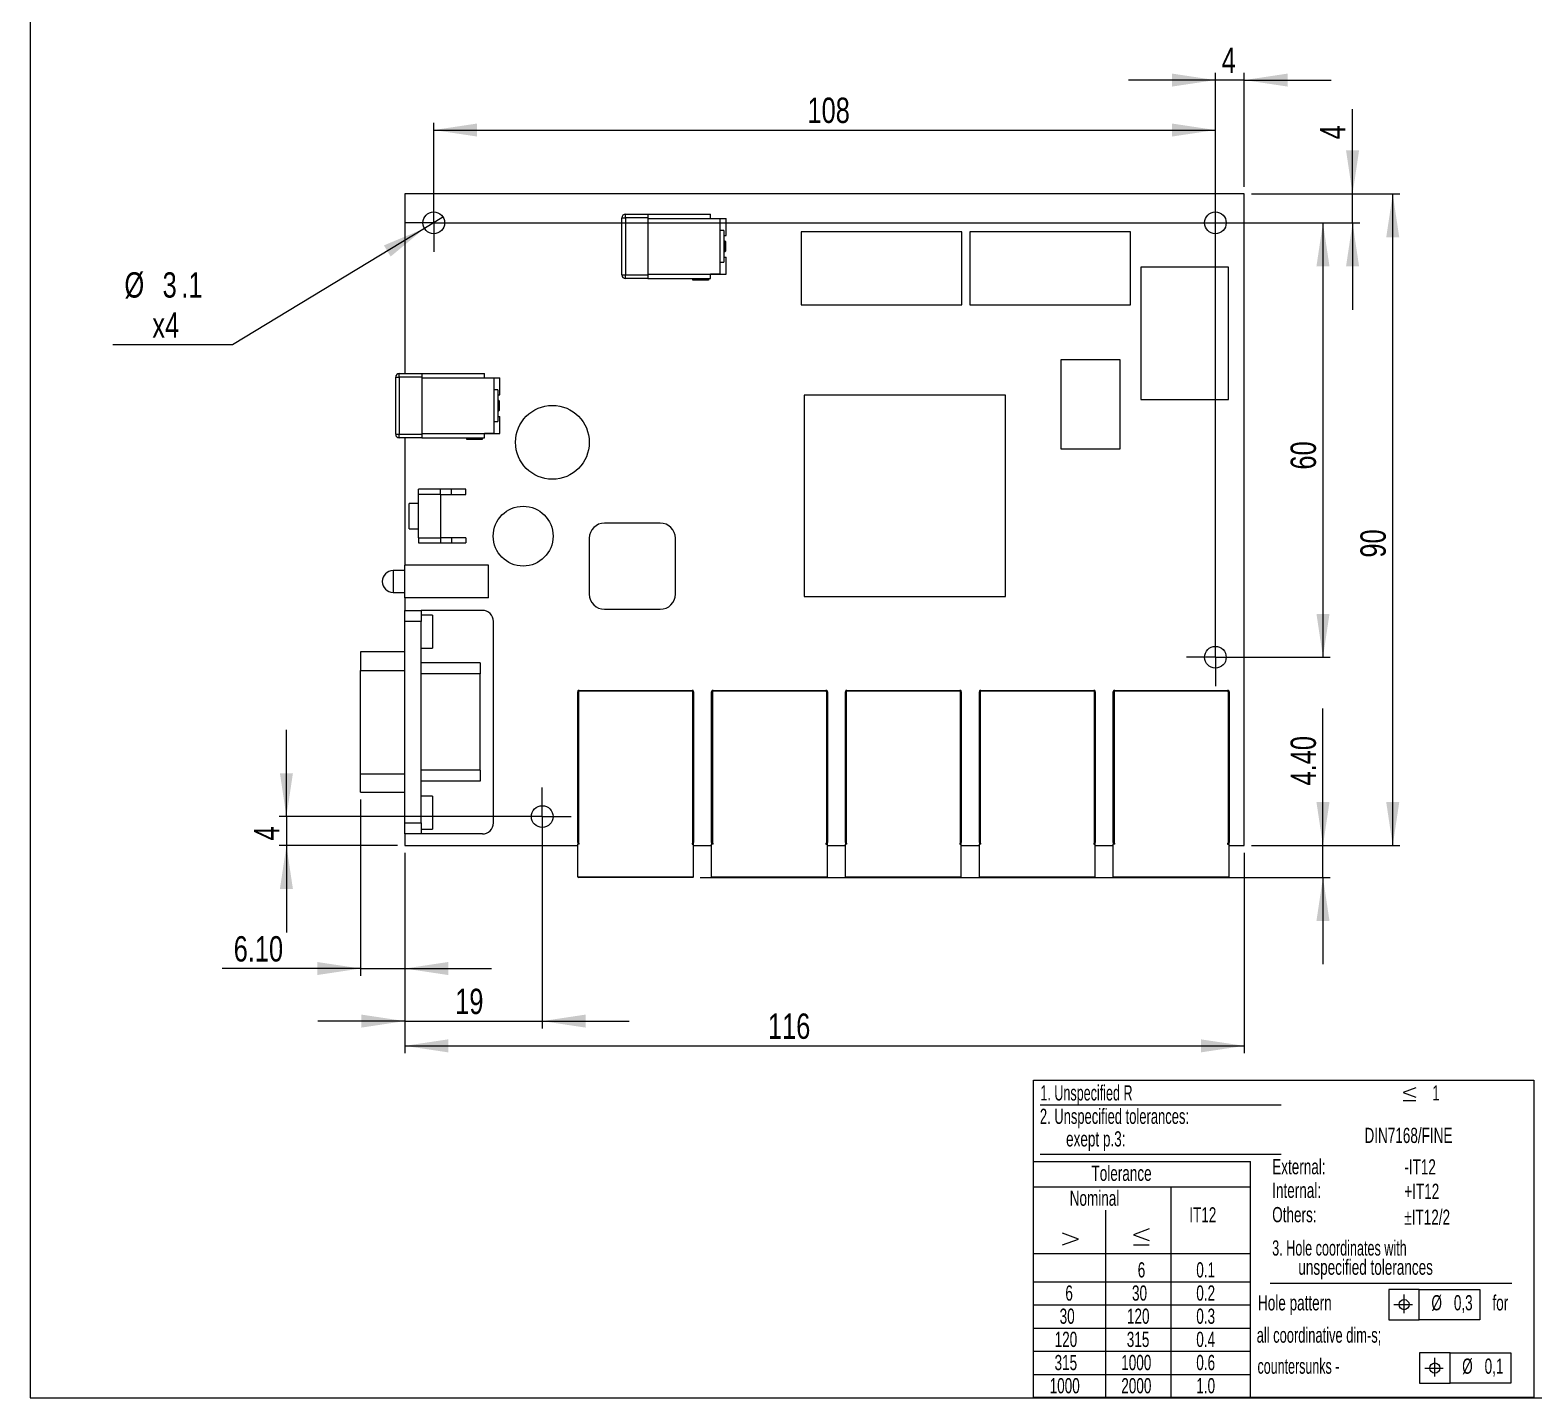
# Model space of a CAD drawing. Header units: millimetres. Extents: x 20 to 415, y 5 to 292.
# Drawn here: x 20 to 227.8, y 5 to 193.9 of the extents above; entities that cross this region are included whole.
import ezdxf

# ---------------------------------------------------------------- set-up
doc = ezdxf.new("R2010")
doc.units = ezdxf.units.MM
doc.styles.add('SLDTEXTSTYLE0', font='TXT', dxfattribs={"width": 0.6655})
doc.styles.add('SLDTEXTSTYLE1', font='TXT', dxfattribs={"width": 0.617964})
doc.styles.add('SLDTEXTSTYLE2', font='TXT', dxfattribs={"width": 0.637771})
doc.styles.add('SLDTEXTSTYLE3', font='TXT', dxfattribs={"width": 0.63381})
doc.styles.add('SLDTEXTSTYLE4', font='TXT', dxfattribs={"width": 0.614308})
doc.styles.add('SLDTEXTSTYLE5', font='TXT', dxfattribs={"width": 0.620125})
doc.styles.add('SLDTEXTSTYLE6', font='TXT', dxfattribs={"width": 0.75})
doc.dimstyles.new('SLDDIMSTYLE2', dxfattribs={"dimtxt": 3.5, "dimasz": 6, "dimexe": 0, "dimexo": 0.0625, "dimgap": 0.875, "dimtad": 1, "dimzin": 12, "dimdsep": 46, "dimtxsty": 'SLDTEXTSTYLE6', "dimsah": 1, "dimcen": 0.09, "dimadec": 0, "dimazin": 0, "dimtfac": 1, "dimtofl": 0, "dimtmove": 0, "dimatfit": 3, "dimfxl": 1, "dimtolj": 1, "dimtzin": 12, "dimarcsym": 0})
doc.dimstyles.new('SLDDIMSTYLE3', dxfattribs={"dimtxt": 3.5, "dimasz": 6, "dimexe": 0, "dimexo": 0.0625, "dimgap": 0.875, "dimtad": 1, "dimzin": 4, "dimdsep": 46, "dimtxsty": 'SLDTEXTSTYLE6', "dimsah": 1, "dimcen": 0.09, "dimadec": 0, "dimazin": 0, "dimtfac": 1, "dimtofl": 0, "dimtmove": 0, "dimatfit": 3, "dimfxl": 1, "dimtolj": 1, "dimtzin": 12, "dimarcsym": 0})
doc.dimstyles.new('SLDDIMSTYLE4', dxfattribs={"dimtxt": 3.5, "dimasz": 6, "dimexe": 0, "dimexo": 0.0625, "dimgap": 0.875, "dimtad": 0, "dimtih": 1, "dimtoh": 1, "dimzin": 12, "dimdsep": 46, "dimtxsty": 'SLDTEXTSTYLE6', "dimsah": 1, "dimcen": 0.09, "dimadec": 0, "dimazin": 0, "dimtfac": 1, "dimtmove": 0, "dimatfit": 3, "dimfxl": 1, "dimtolj": 1, "dimtzin": 12, "dimarcsym": 0})

# ---------------------------------------------------------------- blocks, each defined once
blk = doc.blocks.new('SW_NOTE_0')
at = {"color": 0, "linetype": 'Continuous', "lineweight": 0, "char_height": 2.1, "attachment_point": 1, "style": 'SLDTEXTSTYLE0'}
for s, insert in [('%%c', (0, 2.71)), ('0,3', (3.1, 2.71))]:
    blk.add_mtext(s, dxfattribs=dict(at, insert=insert))
blk = doc.blocks.new('SW_NOTE_1')
at = {"color": 0, "linetype": 'Continuous', "lineweight": 0, "char_height": 2.1, "attachment_point": 1, "style": 'SLDTEXTSTYLE0'}
for s, insert in [('%%c', (0, 2.71)), ('0,1', (3.1, 2.71))]:
    blk.add_mtext(s, dxfattribs=dict(at, insert=insert))
blk = doc.blocks.new('DIN7168 FINE_tabula pielaides en')
at = {"color": 7, "linetype": 'Continuous', "lineweight": 0}
for p, q in [((0, 0), (0, 43.85)), ((0, 43.85), (69.13, 43.85)), ((69.13, 43.85), (69.13, 0)), ((52.83, 42.8), (51.07, 42.16)), ((51.07, 42.16), (52.83, 41.52)), ((0.94, 40.46), (34.2, 40.46)), ((51.07, 41.04), (52.83, 41.04)), ((0.94, 33.62), (34.2, 33.62)), ((0, 0), (0, 32.6)), ((0, 32.6), (30, 32.6)), ((30, 0), (30, 32.6)), ((0, 29.1), (30, 29.1)), ((19, 0), (19, 29.1)), ((10, 0), (10, 25.9)), ((16, 23.3), (13.8, 22.5)), ((6.2, 21.9), (4, 22.7)), ((4, 21.1), (6.2, 21.9)), ((13.8, 22.5), (16, 21.7)), ((13.8, 21.1), (16, 21.1)), ((0, 19.9), (30, 19.9)), ((0, 16), (30, 16)), ((32.68, 15.81), (66.09, 15.81)), ((49.1, 14.95), (49.1, 10.75)), ((53.3, 14.95), (49.1, 14.95)), ((53.3, 10.75), (53.3, 14.95)), ((53.3, 14.95), (61.68, 14.95)), ((61.68, 14.95), (61.68, 10.75)), ((0, 12.8), (30, 12.8)), ((49.8, 12.85), (52.37, 12.85)), ((51.2, 11.69), (51.2, 14.25)), ((49.1, 10.75), (53.3, 10.75)), ((61.68, 10.75), (53.3, 10.75)), ((0, 9.6), (30, 9.6)), ((0, 6.4), (30, 6.4)), ((53.35, 6.19), (53.35, 1.99)), ((57.55, 6.19), (53.35, 6.19)), ((55.45, 2.93), (55.45, 5.49)), ((57.55, 6.19), (65.93, 6.19)), ((57.55, 1.99), (57.55, 6.19)), ((65.93, 6.19), (65.93, 1.99)), ((0, 3.2), (30, 3.2)), ((54.05, 4.09), (56.61, 4.09)), ((69.13, 0), (0, 0)), ((0, 0), (30, 0)), ((53.35, 1.99), (57.55, 1.99)), ((65.93, 1.99), (57.55, 1.99))]:
    blk.add_line(p, q, dxfattribs=at)
for centre in [(51.2, 12.85), (55.45, 4.09)]:
    blk.add_circle(centre, 0.7, dxfattribs=at)
for name, p in [('SW_NOTE_0', (54.98, 11.45)), ('SW_NOTE_1', (59.23, 2.69))]:
    blk.add_blockref(name, p, dxfattribs=at)
at = {"color": 7, "linetype": 'Continuous', "lineweight": 0, "char_height": 2.1, "attachment_point": 1}
for s, insert, style in [('1. Unspecified R', (0.95, 43.14), 'SLDTEXTSTYLE1'), ('1', (55.09, 43.14), 'SLDTEXTSTYLE0'), ('2. Unspecified tolerances:', (0.88, 39.91), 'SLDTEXTSTYLE2'), ('exept p.3:', (4.5, 36.79), 'SLDTEXTSTYLE0'), ('DIN7168/FINE', (45.73, 37.27), 'SLDTEXTSTYLE0'), ('Tolerance', (8.01, 32.04), 'SLDTEXTSTYLE0'), ('External:', (32.98, 32.95), 'SLDTEXTSTYLE0'), ('-IT12', (51.23, 32.92), 'SLDTEXTSTYLE0'), ('Internal:', (32.98, 29.69), 'SLDTEXTSTYLE0'), ('+IT12', (51.23, 29.55), 'SLDTEXTSTYLE0'), ('Nominal', (5, 28.6), 'SLDTEXTSTYLE0'), ('IT12', (21.52, 26.3), 'SLDTEXTSTYLE0'), ('Others:', (32.98, 26.33), 'SLDTEXTSTYLE0'), ('±IT12/2', (51.23, 25.97), 'SLDTEXTSTYLE0'), ('3. Hole coordinates with', (32.98, 21.72), 'SLDTEXTSTYLE5'), ('6', (14.4, 18.7), 'SLDTEXTSTYLE0'), ('0.1', (22.49, 18.7), 'SLDTEXTSTYLE0'), ('unspecified tolerances', (36.59, 19.07), 'SLDTEXTSTYLE0'), ('6', (4.4, 15.5), 'SLDTEXTSTYLE0'), ('30', (13.61, 15.5), 'SLDTEXTSTYLE0'), ('0.2', (22.49, 15.5), 'SLDTEXTSTYLE0'), ('Hole pattern', (31.02, 14.15), 'SLDTEXTSTYLE0'), ('for', (63.41, 14.15), 'SLDTEXTSTYLE0'), ('30', (3.61, 12.3), 'SLDTEXTSTYLE0'), ('120', (12.91, 12.3), 'SLDTEXTSTYLE0'), ('0.3', (22.49, 12.3), 'SLDTEXTSTYLE0'), ('120', (2.92, 9.1), 'SLDTEXTSTYLE0'), ('315', (12.89, 9.1), 'SLDTEXTSTYLE0'), ('0.4', (22.49, 9.1), 'SLDTEXTSTYLE0'), ('all coordinative dim-s;', (30.84, 9.69), 'SLDTEXTSTYLE3'), ('315', (2.91, 5.9), 'SLDTEXTSTYLE0'), ('1000', (12.12, 5.9), 'SLDTEXTSTYLE0'), ('0.6', (22.49, 5.9), 'SLDTEXTSTYLE0'), ('countersunks - ', (30.95, 5.4), 'SLDTEXTSTYLE4'), ('1000', (2.23, 2.7), 'SLDTEXTSTYLE0'), ('2000', (12.13, 2.7), 'SLDTEXTSTYLE0'), ('1.0', (22.49, 2.7), 'SLDTEXTSTYLE0')]:
    blk.add_mtext(s, dxfattribs=dict(at, insert=insert, style=style))
blk = doc.blocks.new('*D18')
at = {"color": 7, "linetype": 'Continuous', "lineweight": 0}
for p, q in [((71.77, 80.28), (71.77, 52.62)), ((187.77, 80.28), (187.77, 52.62)), ((71.77, 53.62), (187.77, 53.62))]:
    blk.add_line(p, q, dxfattribs=at)
for points in [[(71.77, 53.62), (77.77, 52.72), (77.77, 54.52)], [(187.77, 53.62), (181.77, 54.52), (181.77, 52.72)]]:
    blk.add_solid(points, dxfattribs=at)
at = {"color": 7, "linetype": 'Continuous', "lineweight": 0, "insert": (121.95, 58.09), "char_height": 3.5, "attachment_point": 1, "style": 'SLDTEXTSTYLE6'}
blk.add_mtext('116', dxfattribs=at)
blk = doc.blocks.new('*D19')
at = {"color": 7, "linetype": 'Continuous', "lineweight": 0}
for p, q in [((90.77, 84.28), (90.77, 56.04)), ((71.77, 80.28), (71.77, 56.04)), ((71.77, 57.04), (59.77, 57.04)), ((71.77, 57.04), (90.77, 57.04)), ((90.77, 57.04), (102.77, 57.04))]:
    blk.add_line(p, q, dxfattribs=at)
for points in [[(71.77, 57.04), (65.77, 57.94), (65.77, 56.14)], [(90.77, 57.04), (96.77, 56.14), (96.77, 57.94)]]:
    blk.add_solid(points, dxfattribs=at)
at = {"color": 7, "linetype": 'Continuous', "lineweight": 0, "insert": (78.74, 61.51), "char_height": 3.5, "attachment_point": 1, "style": 'SLDTEXTSTYLE6'}
blk.add_mtext('19', dxfattribs=at)
blk = doc.blocks.new('*D20')
at = {"color": 7, "linetype": 'Continuous', "lineweight": 0}
for p, q in [((183.77, 108.28), (183.77, 188)), ((187.77, 172.28), (187.77, 188)), ((183.77, 187), (171.77, 187)), ((187.77, 187), (183.77, 187)), ((187.77, 187), (199.77, 187))]:
    blk.add_line(p, q, dxfattribs=at)
for points in [[(183.77, 187), (177.77, 187.9), (177.77, 186.1)], [(187.77, 187), (193.77, 186.1), (193.77, 187.9)]]:
    blk.add_solid(points, dxfattribs=at)
at = {"color": 7, "linetype": 'Continuous', "lineweight": 0, "insert": (184.65, 191.48), "char_height": 3.5, "attachment_point": 1, "style": 'SLDTEXTSTYLE6'}
blk.add_mtext('4', dxfattribs=at)
blk = doc.blocks.new('*D21')
at = {"color": 7, "linetype": 'Continuous', "lineweight": 0}
for p, q in [((75.77, 168.28), (75.77, 181.1)), ((183.77, 168.28), (183.77, 181.1)), ((75.77, 180.1), (183.77, 180.1))]:
    blk.add_line(p, q, dxfattribs=at)
for points in [[(75.77, 180.1), (81.77, 179.2), (81.77, 181)], [(183.77, 180.1), (177.77, 181), (177.77, 179.2)]]:
    blk.add_solid(points, dxfattribs=at)
at = {"color": 7, "linetype": 'Continuous', "lineweight": 0, "insert": (127.41, 184.58), "char_height": 3.5, "attachment_point": 1, "style": 'SLDTEXTSTYLE6'}
blk.add_mtext('108', dxfattribs=at)
blk = doc.blocks.new('*D22')
at = {"color": 7, "linetype": 'Continuous', "lineweight": 0}
for p, q in [((188.77, 171.28), (209.28, 171.28)), ((208.28, 81.28), (208.28, 171.28)), ((188.77, 81.28), (209.28, 81.28))]:
    blk.add_line(p, q, dxfattribs=at)
for points in [[(208.28, 171.28), (207.38, 165.28), (209.18, 165.28)], [(208.28, 81.28), (209.18, 87.28), (207.38, 87.28)]]:
    blk.add_solid(points, dxfattribs=at)
at = {"color": 7, "linetype": 'Continuous', "lineweight": 0, "insert": (203.81, 121.05), "char_height": 3.5, "attachment_point": 1, "rotation": 90, "style": 'SLDTEXTSTYLE6'}
blk.add_mtext('90', dxfattribs=at)
blk = doc.blocks.new('*D23')
at = {"color": 7, "linetype": 'Continuous', "lineweight": 0}
for p, q in [((198.64, 81.28), (198.64, 100.21)), ((188.77, 81.28), (199.64, 81.28)), ((198.64, 76.88), (198.64, 81.28)), ((112.57, 76.88), (199.64, 76.88)), ((198.64, 76.88), (198.64, 64.88))]:
    blk.add_line(p, q, dxfattribs=at)
for points in [[(198.64, 81.28), (199.54, 87.28), (197.74, 87.28)], [(198.64, 76.88), (197.74, 70.88), (199.54, 70.88)]]:
    blk.add_solid(points, dxfattribs=at)
at = {"color": 7, "linetype": 'Continuous', "lineweight": 0, "insert": (194.17, 89.58), "char_height": 3.5, "attachment_point": 1, "rotation": 90, "style": 'SLDTEXTSTYLE6'}
blk.add_mtext('4.40', dxfattribs=at)
blk = doc.blocks.new('*D24')
at = {"color": 7, "linetype": 'Continuous', "lineweight": 0}
for p, q in [((55.42, 85.28), (55.42, 97.28)), ((89.77, 85.28), (54.42, 85.28)), ((55.42, 85.28), (55.42, 81.28)), ((70.77, 81.28), (54.42, 81.28)), ((55.42, 81.28), (55.42, 69.28))]:
    blk.add_line(p, q, dxfattribs=at)
for points in [[(55.42, 85.28), (56.32, 91.28), (54.52, 91.28)], [(55.42, 81.28), (54.52, 75.28), (56.32, 75.28)]]:
    blk.add_solid(points, dxfattribs=at)
at = {"color": 7, "linetype": 'Continuous', "lineweight": 0, "insert": (50.95, 81.98), "char_height": 3.5, "attachment_point": 1, "rotation": 90, "style": 'SLDTEXTSTYLE6'}
blk.add_mtext('4', dxfattribs=at)
blk = doc.blocks.new('*D25')
at = {"color": 7, "linetype": 'Continuous', "lineweight": 0}
for p, q in [((202.73, 171.28), (202.73, 182.98)), ((188.77, 171.28), (203.73, 171.28)), ((202.73, 167.28), (202.73, 171.28)), ((76.77, 167.28), (203.73, 167.28)), ((202.73, 167.28), (202.73, 155.28))]:
    blk.add_line(p, q, dxfattribs=at)
for points in [[(202.73, 171.28), (203.63, 177.28), (201.83, 177.28)], [(202.73, 167.28), (201.83, 161.28), (203.63, 161.28)]]:
    blk.add_solid(points, dxfattribs=at)
at = {"color": 7, "linetype": 'Continuous', "lineweight": 0, "insert": (198.25, 178.81), "char_height": 3.5, "attachment_point": 1, "rotation": 90, "style": 'SLDTEXTSTYLE6'}
blk.add_mtext('4', dxfattribs=at)
blk = doc.blocks.new('*D26')
at = {"color": 7, "linetype": 'Continuous', "lineweight": 0}
for p, q in [((184.77, 167.28), (199.64, 167.28)), ((198.64, 167.28), (198.64, 107.28)), ((184.77, 107.28), (199.64, 107.28))]:
    blk.add_line(p, q, dxfattribs=at)
for points in [[(198.64, 167.28), (197.74, 161.28), (199.54, 161.28)], [(198.64, 107.28), (199.54, 113.28), (197.74, 113.28)]]:
    blk.add_solid(points, dxfattribs=at)
at = {"color": 7, "linetype": 'Continuous', "lineweight": 0, "insert": (194.17, 133.21), "char_height": 3.5, "attachment_point": 1, "rotation": 90, "style": 'SLDTEXTSTYLE6'}
blk.add_mtext('60', dxfattribs=at)
blk = doc.blocks.new('*D27')
at = {"color": 7, "linetype": 'Continuous', "lineweight": 0}
for p, q in [((74.49, 166.51), (47.95, 150.44)), ((77.05, 168.06), (74.49, 166.51)), ((47.95, 150.44), (31.45, 150.44))]:
    blk.add_line(p, q, dxfattribs=at)
blk.add_solid([(74.49, 166.51), (68.89, 164.17), (69.82, 162.63)], dxfattribs=at)
at = {"color": 7, "linetype": 'Continuous', "lineweight": 0, "char_height": 3.5, "attachment_point": 1, "style": 'SLDTEXTSTYLE6'}
for s, insert in [('%%c', (33.04, 160.46)), ('3', (38.31, 160.46)), ('.1', (40.9, 160.46)), ('x4', (36.89, 154.91))]:
    blk.add_mtext(s, dxfattribs=dict(at, insert=insert))
blk = doc.blocks.new('*D28')
at = {"color": 7, "linetype": 'Continuous', "lineweight": 0}
for p, q in [((65.67, 87.64), (65.67, 63.3)), ((71.77, 80.28), (71.77, 63.3)), ((65.67, 64.3), (46.55, 64.3)), ((65.67, 64.3), (71.77, 64.3)), ((71.77, 64.3), (83.77, 64.3))]:
    blk.add_line(p, q, dxfattribs=at)
for points in [[(65.67, 64.3), (59.67, 65.2), (59.67, 63.4)], [(71.77, 64.3), (77.77, 63.4), (77.77, 65.2)]]:
    blk.add_solid(points, dxfattribs=at)
at = {"color": 7, "linetype": 'Continuous', "lineweight": 0, "insert": (48.13, 68.77), "char_height": 3.5, "attachment_point": 1, "style": 'SLDTEXTSTYLE6'}
blk.add_mtext('6.10', dxfattribs=at)
blk = doc.blocks.new('SW_CENTERMARKSYMBOL_0')
at = {"color": 0, "linetype": 'Continuous', "lineweight": 0}
for p, q in [((0, 2.5), (0, 4)), ((0, 0), (0, 2.5)), ((-2.5, 0), (-4, 0)), ((0, 0), (-2.5, 0)), ((0, 0), (0, -2.5)), ((0, 0), (2.5, 0)), ((2.5, 0), (4, 0)), ((0, -2.5), (0, -4))]:
    blk.add_line(p, q, dxfattribs=at)
blk = doc.blocks.new('SW_CENTERMARKSYMBOL_1')
at = {"color": 0, "linetype": 'Continuous', "lineweight": 0}
for p, q in [((0, 2.5), (0, 4)), ((0, 0), (0, 2.5)), ((-2.5, 0), (-4, 0)), ((0, 0), (-2.5, 0)), ((0, 0), (0, -2.5)), ((0, 0), (2.5, 0)), ((2.5, 0), (4, 0)), ((0, -2.5), (0, -4))]:
    blk.add_line(p, q, dxfattribs=at)
blk = doc.blocks.new('SW_CENTERMARKSYMBOL_2')
at = {"color": 0, "linetype": 'Continuous', "lineweight": 0}
for p, q in [((0, 2.5), (0, 4)), ((0, 0), (0, 2.5)), ((-2.5, 0), (-4, 0)), ((0, 0), (-2.5, 0)), ((0, 0), (0, -2.5)), ((0, 0), (2.5, 0)), ((2.5, 0), (4, 0)), ((0, -2.5), (0, -4))]:
    blk.add_line(p, q, dxfattribs=at)

msp = doc.modelspace()

# ---------------------------------------------------------------- linework, layer by layer
at = {"color": 7, "linetype": 'Continuous', "lineweight": 0}
for p, q in [((20, 292), (20, 5)), ((20, 5), (415, 5))]:
    msp.add_line(p, q, dxfattribs=at)
at = {"color": 7, "linetype": 'Continuous', "lineweight": 15}
for p, q in [((71.77, 171.283), (71.77, 146.483)), ((187.77, 171.283), (71.77, 171.283)), ((187.77, 81.283), (187.77, 171.283)), ((102.27, 167.983), (102.27, 168.483)), ((102.27, 168.483), (105.37, 168.483)), ((105.37, 168.483), (105.37, 167.983)), ((105.37, 168.483), (114.03, 168.483)), ((114.03, 167.869), (114.03, 168.483)), ((101.77, 167.983), (102.27, 167.983)), ((101.77, 160.083), (101.77, 167.983)), ((105.37, 167.983), (102.27, 167.983)), ((102.27, 167.983), (102.27, 160.083)), ((105.37, 167.983), (105.37, 160.083)), ((105.37, 167.869), (114.03, 167.869)), ((114.03, 167.863), (114.03, 167.869)), ((114.03, 167.863), (115.37, 167.863)), ((115.37, 160.209), (115.37, 167.863)), ((115.37, 167.863), (116.17, 167.863)), ((115.87, 166.239), (115.37, 166.239)), ((115.87, 166.239), (115.87, 161.839)), ((116.17, 165.533), (116.17, 167.863)), ((115.87, 165.533), (116.17, 165.533)), ((115.97, 164.789), (115.87, 164.789)), ((115.97, 163.289), (115.97, 164.789)), ((116.07, 164.689), (116.07, 163.389)), ((148.74, 166.063), (126.54, 166.063)), ((126.54, 166.063), (126.54, 155.963)), ((148.74, 155.963), (148.74, 166.063)), ((172.04, 166.063), (149.84, 166.063)), ((149.84, 166.063), (149.84, 155.963)), ((172.04, 155.963), (172.04, 166.063)), ((115.87, 163.289), (115.97, 163.289)), ((115.87, 162.533), (116.17, 162.533)), ((116.17, 160.203), (116.17, 162.533)), ((101.77, 160.083), (102.27, 160.083)), ((102.27, 160.083), (105.37, 160.083)), ((102.27, 159.583), (102.27, 160.083)), ((105.37, 160.209), (115.37, 160.209)), ((105.37, 160.083), (105.37, 159.583)), ((114.03, 159.583), (114.03, 160.203)), ((115.37, 160.203), (114.03, 160.203)), ((115.37, 161.839), (115.87, 161.839)), ((115.37, 160.203), (115.37, 160.209)), ((115.37, 160.203), (116.17, 160.203)), ((173.47, 161.183), (173.47, 142.883)), ((185.57, 161.183), (173.47, 161.183)), ((185.57, 142.883), (185.57, 161.183)), ((105.37, 159.583), (102.27, 159.583)), ((105.37, 159.583), (114.03, 159.583)), ((111.59, 159.483), (111.59, 159.583)), ((111.59, 159.483), (113.73, 159.483)), ((111.59, 159.383), (111.59, 159.483)), ((113.73, 159.383), (111.59, 159.383)), ((113.73, 159.483), (113.73, 159.583)), ((113.73, 159.483), (113.73, 159.383)), ((126.54, 155.963), (148.74, 155.963)), ((149.84, 155.963), (172.04, 155.963)), ((170.63, 148.383), (162.43, 148.383)), ((162.43, 148.383), (162.43, 136.083)), ((170.63, 136.083), (170.63, 148.383)), ((70.52, 138.083), (70.52, 145.983)), ((70.52, 145.983), (71.02, 145.983)), ((71.02, 145.983), (71.02, 146.483)), ((71.02, 146.483), (74.12, 146.483)), ((74.12, 145.983), (71.02, 145.983)), ((71.02, 145.983), (71.02, 138.083)), ((74.12, 146.483), (74.12, 145.983)), ((74.12, 146.483), (82.78, 146.483)), ((74.12, 145.983), (74.12, 138.083)), ((74.12, 145.869), (82.78, 145.869)), ((82.78, 145.869), (82.78, 146.483)), ((82.78, 145.863), (82.78, 145.869)), ((82.78, 145.863), (84.12, 145.863)), ((84.12, 138.209), (84.12, 145.863)), ((84.12, 145.863), (84.92, 145.863)), ((84.92, 143.533), (84.92, 145.863)), ((84.62, 144.239), (84.12, 144.239)), ((84.62, 144.239), (84.62, 139.839)), ((84.62, 143.533), (84.92, 143.533)), ((154.77, 143.483), (126.97, 143.483)), ((126.97, 143.483), (126.97, 115.683)), ((154.77, 115.683), (154.77, 143.483)), ((84.72, 142.789), (84.62, 142.789)), ((84.72, 141.289), (84.72, 142.789)), ((84.82, 142.689), (84.82, 141.389)), ((173.47, 142.883), (185.57, 142.883)), ((84.12, 139.839), (84.62, 139.839)), ((84.62, 141.289), (84.72, 141.289)), ((84.62, 140.533), (84.92, 140.533)), ((84.92, 138.203), (84.92, 140.533)), ((70.52, 138.083), (71.02, 138.083)), ((71.02, 138.083), (74.12, 138.083)), ((71.02, 137.583), (71.02, 138.083)), ((74.12, 137.583), (71.02, 137.583)), ((71.77, 137.583), (71.77, 120.003)), ((74.12, 138.209), (84.12, 138.209)), ((74.12, 138.083), (74.12, 137.583)), ((74.12, 137.583), (82.78, 137.583)), ((80.34, 137.483), (80.34, 137.583)), ((80.34, 137.383), (80.34, 137.483)), ((80.34, 137.483), (82.48, 137.483)), ((82.48, 137.383), (80.34, 137.383)), ((82.48, 137.483), (82.48, 137.583)), ((82.48, 137.483), (82.48, 137.383)), ((84.12, 138.203), (82.78, 138.203)), ((82.78, 137.583), (82.78, 138.203)), ((84.12, 138.203), (84.12, 138.209)), ((84.12, 138.203), (84.92, 138.203)), ((162.43, 136.083), (170.63, 136.083)), ((76.72, 130.483), (73.67, 130.483)), ((73.67, 129.783), (73.67, 130.483)), ((73.67, 123.783), (73.67, 129.783)), ((76.72, 129.783), (73.67, 129.783)), ((76.72, 129.783), (76.72, 130.483)), ((78.22, 130.483), (76.72, 130.483)), ((76.72, 129.783), (76.72, 123.783)), ((76.72, 129.783), (78.22, 129.783)), ((78.22, 129.783), (78.22, 130.483)), ((80.22, 130.483), (78.22, 130.483)), ((78.22, 129.783), (80.22, 129.783)), ((80.22, 129.783), (80.22, 130.483)), ((73.67, 128.533), (72.37, 128.533)), ((72.37, 125.033), (72.37, 128.533)), ((72.37, 125.033), (73.67, 125.033)), ((107.07, 125.813), (99.37, 125.813)), ((73.67, 123.783), (76.72, 123.783)), ((73.67, 123.783), (73.67, 123.083)), ((73.67, 123.083), (76.72, 123.083)), ((76.72, 123.783), (76.72, 123.083)), ((78.22, 123.783), (76.72, 123.783)), ((76.72, 123.083), (78.22, 123.083)), ((78.22, 123.783), (78.22, 123.083)), ((80.22, 123.783), (78.22, 123.783)), ((78.22, 123.083), (80.22, 123.083)), ((80.22, 123.783), (80.22, 123.083)), ((97.27, 123.713), (97.27, 116.013)), ((109.17, 116.013), (109.17, 123.713)), ((71.77, 119.253), (70.17, 119.253)), ((70.17, 119.253), (70.17, 116.253)), ((83.33, 120.003), (71.77, 120.003)), ((71.77, 115.503), (71.77, 120.003)), ((83.33, 115.503), (83.33, 120.003)), ((70.17, 116.253), (71.77, 116.253)), ((71.77, 115.503), (71.77, 113.769)), ((83.33, 115.503), (71.77, 115.503)), ((126.97, 115.683), (154.77, 115.683)), ((71.77, 113.769), (74.056, 113.769)), ((71.77, 112.245), (71.77, 113.769)), ((74.056, 112.245), (71.77, 112.245)), ((71.77, 84.407), (71.77, 112.245)), ((74.056, 113.769), (74.056, 112.245)), ((82.489, 113.769), (74.056, 113.769)), ((75.58, 113.109), (74.056, 113.109)), ((74.056, 84.407), (74.056, 112.245)), ((75.58, 113.109), (75.58, 108.537)), ((84.013, 84.407), (84.013, 112.245)), ((99.37, 113.913), (107.07, 113.913)), ((74.056, 108.537), (75.58, 108.537)), ((71.77, 108.017), (65.674, 108.017)), ((65.674, 108.017), (65.674, 105.477)), ((82.184, 106.513), (74.056, 106.513)), ((82.184, 106.513), (82.184, 104.989)), ((65.674, 105.477), (71.77, 105.477)), ((65.674, 91.175), (65.674, 105.477)), ((82.184, 104.989), (74.056, 104.989)), ((82.184, 91.709), (82.184, 104.989)), ((95.67, 102.583), (95.67, 102.512)), ((95.67, 81.724), (95.67, 102.512)), ((95.7, 102.583), (95.77, 102.583)), ((95.77, 102.683), (95.77, 102.679)), ((95.77, 102.683), (111.57, 102.683)), ((95.87, 102.679), (95.77, 102.679)), ((95.77, 102.609), (95.77, 102.583)), ((95.77, 102.609), (95.87, 102.609)), ((95.77, 102.583), (95.77, 81.624)), ((111.57, 102.583), (95.77, 102.583)), ((95.87, 102.609), (95.87, 102.679)), ((111.57, 102.679), (111.47, 102.679)), ((111.47, 102.679), (111.47, 102.609)), ((111.47, 102.609), (111.57, 102.609)), ((111.57, 102.679), (111.57, 102.683)), ((111.57, 102.583), (111.57, 102.609)), ((111.57, 81.624), (111.57, 102.583)), ((111.57, 102.583), (111.641, 102.583)), ((111.67, 102.512), (111.67, 102.583)), ((111.67, 102.512), (111.67, 81.724)), ((114.17, 102.583), (114.17, 102.512)), ((114.17, 81.724), (114.17, 102.512)), ((114.2, 102.583), (114.27, 102.583)), ((114.27, 102.683), (114.27, 102.679)), ((114.27, 102.683), (130.07, 102.683)), ((114.37, 102.679), (114.27, 102.679)), ((114.27, 102.609), (114.27, 102.583)), ((114.27, 102.609), (114.37, 102.609)), ((114.27, 102.583), (114.27, 81.624)), ((130.07, 102.583), (114.27, 102.583)), ((114.37, 102.609), (114.37, 102.679)), ((130.07, 102.679), (129.97, 102.679)), ((129.97, 102.679), (129.97, 102.609)), ((129.97, 102.609), (130.07, 102.609)), ((130.07, 102.679), (130.07, 102.683)), ((130.07, 102.583), (130.07, 102.609)), ((130.07, 81.624), (130.07, 102.583)), ((130.07, 102.583), (130.141, 102.583)), ((130.17, 102.512), (130.17, 102.583)), ((130.17, 102.512), (130.17, 81.724)), ((132.67, 102.583), (132.67, 102.512)), ((132.67, 81.724), (132.67, 102.512)), ((132.7, 102.583), (132.77, 102.583)), ((132.77, 102.683), (132.77, 102.679)), ((132.77, 102.683), (148.57, 102.683)), ((132.87, 102.679), (132.77, 102.679)), ((132.77, 102.609), (132.77, 102.583)), ((132.77, 102.609), (132.87, 102.609)), ((132.77, 102.583), (132.77, 81.624)), ((148.57, 102.583), (132.77, 102.583)), ((132.87, 102.609), (132.87, 102.679)), ((148.57, 102.679), (148.47, 102.679)), ((148.47, 102.679), (148.47, 102.609)), ((148.47, 102.609), (148.57, 102.609)), ((148.57, 102.679), (148.57, 102.683)), ((148.57, 102.583), (148.57, 102.609)), ((148.57, 81.624), (148.57, 102.583)), ((148.57, 102.583), (148.641, 102.583)), ((148.67, 102.512), (148.67, 102.583)), ((148.67, 102.512), (148.67, 81.724)), ((151.17, 102.583), (151.17, 102.512)), ((151.17, 81.724), (151.17, 102.512)), ((151.2, 102.583), (151.27, 102.583)), ((151.27, 102.683), (151.27, 102.679)), ((151.27, 102.683), (167.07, 102.683)), ((151.37, 102.679), (151.27, 102.679)), ((151.27, 102.609), (151.27, 102.583)), ((151.27, 102.609), (151.37, 102.609)), ((151.27, 102.583), (151.27, 81.624)), ((167.07, 102.583), (151.27, 102.583)), ((151.37, 102.609), (151.37, 102.679)), ((167.07, 102.679), (166.97, 102.679)), ((166.97, 102.679), (166.97, 102.609)), ((166.97, 102.609), (167.07, 102.609)), ((167.07, 102.679), (167.07, 102.683)), ((167.07, 102.583), (167.07, 102.609)), ((167.07, 81.624), (167.07, 102.583)), ((167.07, 102.583), (167.141, 102.583)), ((167.17, 102.512), (167.17, 102.583)), ((167.17, 102.512), (167.17, 81.724)), ((169.67, 102.583), (169.67, 102.512)), ((169.67, 81.724), (169.67, 102.512)), ((169.7, 102.583), (169.77, 102.583)), ((169.77, 102.683), (169.77, 102.679)), ((169.77, 102.683), (185.57, 102.683)), ((169.87, 102.679), (169.77, 102.679)), ((169.77, 102.609), (169.77, 102.583)), ((169.77, 102.609), (169.87, 102.609)), ((169.77, 102.583), (169.77, 81.624)), ((185.57, 102.583), (169.77, 102.583)), ((169.87, 102.609), (169.87, 102.679)), ((185.57, 102.679), (185.47, 102.679)), ((185.47, 102.679), (185.47, 102.609)), ((185.47, 102.609), (185.57, 102.609)), ((185.57, 102.679), (185.57, 102.683)), ((185.57, 102.583), (185.57, 102.609)), ((185.57, 81.624), (185.57, 102.583)), ((185.57, 102.583), (185.641, 102.583)), ((185.67, 102.512), (185.67, 102.583)), ((185.67, 102.512), (185.67, 81.724)), ((82.184, 91.709), (74.056, 91.709)), ((82.184, 91.709), (82.184, 90.185)), ((65.674, 91.175), (71.77, 91.175)), ((65.674, 88.635), (65.674, 91.175)), ((82.184, 90.185), (74.056, 90.185)), ((65.674, 88.635), (71.77, 88.635)), ((75.58, 88.115), (74.056, 88.115)), ((75.58, 88.115), (75.58, 83.543)), ((71.77, 84.407), (74.056, 84.407)), ((71.77, 82.883), (71.77, 84.407)), ((74.056, 84.407), (74.056, 82.883)), ((74.056, 83.543), (75.58, 83.543)), ((71.77, 82.883), (71.77, 81.283)), ((74.056, 82.883), (71.77, 82.883)), ((71.77, 81.283), (95.67, 81.283)), ((82.489, 82.883), (74.056, 82.883)), ((95.67, 81.724), (95.67, 81.483)), ((95.67, 76.983), (95.67, 81.483)), ((95.87, 81.483), (95.67, 81.483)), ((95.87, 81.624), (95.77, 81.624)), ((95.87, 81.483), (95.87, 81.624)), ((111.47, 81.624), (111.47, 81.483)), ((111.47, 81.624), (111.57, 81.624)), ((111.47, 81.483), (111.67, 81.483)), ((111.67, 81.483), (111.67, 81.724)), ((111.67, 76.983), (111.67, 81.483)), ((111.67, 81.283), (114.17, 81.283)), ((114.17, 81.724), (114.17, 81.483)), ((114.17, 76.983), (114.17, 81.483)), ((114.37, 81.483), (114.17, 81.483)), ((114.37, 81.624), (114.27, 81.624)), ((114.37, 81.483), (114.37, 81.624)), ((129.97, 81.624), (130.07, 81.624)), ((129.97, 81.624), (129.97, 81.483)), ((129.97, 81.483), (130.17, 81.483)), ((130.17, 81.483), (130.17, 81.724)), ((130.17, 76.983), (130.17, 81.483)), ((130.17, 81.283), (132.67, 81.283)), ((132.67, 81.724), (132.67, 81.483)), ((132.67, 76.983), (132.67, 81.483)), ((132.87, 81.483), (132.67, 81.483)), ((132.87, 81.624), (132.77, 81.624)), ((132.87, 81.483), (132.87, 81.624)), ((148.47, 81.624), (148.57, 81.624)), ((148.47, 81.624), (148.47, 81.483)), ((148.47, 81.483), (148.67, 81.483)), ((148.67, 81.483), (148.67, 81.724)), ((148.67, 76.983), (148.67, 81.483)), ((148.67, 81.283), (151.17, 81.283)), ((151.17, 81.724), (151.17, 81.483)), ((151.17, 76.983), (151.17, 81.483)), ((151.37, 81.483), (151.17, 81.483)), ((151.37, 81.624), (151.27, 81.624)), ((151.37, 81.483), (151.37, 81.624)), ((166.97, 81.624), (166.97, 81.483)), ((166.97, 81.624), (167.07, 81.624)), ((166.97, 81.483), (167.17, 81.483)), ((167.17, 81.483), (167.17, 81.724)), ((167.17, 76.983), (167.17, 81.483)), ((167.17, 81.283), (169.67, 81.283)), ((169.67, 81.724), (169.67, 81.483)), ((169.67, 76.983), (169.67, 81.483)), ((169.87, 81.483), (169.67, 81.483)), ((169.87, 81.624), (169.77, 81.624)), ((169.87, 81.483), (169.87, 81.624)), ((185.47, 81.624), (185.47, 81.483)), ((185.47, 81.624), (185.57, 81.624)), ((185.47, 81.483), (185.67, 81.483)), ((185.67, 81.483), (185.67, 81.724)), ((185.67, 76.983), (185.67, 81.483)), ((185.67, 81.283), (187.77, 81.283)), ((95.67, 76.983), (111.67, 76.983)), ((111.57, 76.883), (95.77, 76.883)), ((114.17, 76.983), (130.17, 76.983)), ((130.07, 76.883), (114.27, 76.883)), ((132.67, 76.983), (148.67, 76.983)), ((148.57, 76.883), (132.77, 76.883)), ((151.17, 76.983), (167.17, 76.983)), ((167.07, 76.883), (151.27, 76.883)), ((169.67, 76.983), (185.67, 76.983)), ((185.57, 76.883), (169.77, 76.883))]:
    msp.add_line(p, q, dxfattribs=at)
for centre, radius in [((75.77, 167.283), 1.5), ((183.77, 167.283), 1.5), ((92.17, 136.973), 5.1), ((88.125, 124.018), 4.135), ((183.77, 107.283), 1.5), ((90.77, 85.283), 1.5)]:
    msp.add_circle(centre, radius, dxfattribs=at)
for centre, radius, start, end in [((102.27, 167.983), 0.5, 90, 180), ((115.97, 164.689), 0.1, 0, 90), ((115.97, 163.389), 0.1, 270, 0), ((102.27, 160.083), 0.5, 180, 270), ((71.02, 145.983), 0.5, 90, 180), ((84.72, 142.689), 0.1, 0, 90), ((84.72, 141.389), 0.1, 270, 0), ((71.02, 138.083), 0.5, 180, 270), ((99.37, 123.713), 2.1, 90, 180), ((107.07, 123.713), 2.1, 0, 90), ((70.17, 117.753), 1.5, 90, 270), ((99.37, 116.013), 2.1, 180, 270), ((107.07, 116.013), 2.1, 270, 0), ((82.489, 112.245), 1.524, 0, 90), ((95.77, 102.583), 0.1, 135, 180), ((95.77, 102.512), 0.1, 135, 180), ((95.77, 102.583), 0.1, 90, 135), ((95.767, 102.579), 0.101, 88.18005, 132.02957), ((95.767, 102.508), 0.101, 88.18371, 132.0259), ((111.57, 102.583), 0.1, 45, 90), ((111.574, 102.579), 0.101, 47.97043, 91.81995), ((111.574, 102.508), 0.101, 47.9741, 91.81629), ((111.57, 102.583), 0.1, 0, 45), ((111.57, 102.512), 0.1, 0, 45), ((114.27, 102.583), 0.1, 135, 180), ((114.27, 102.512), 0.1, 135, 180), ((114.27, 102.583), 0.1, 90, 135), ((114.267, 102.579), 0.101, 88.18005, 132.02957), ((114.267, 102.508), 0.101, 88.18371, 132.0259), ((130.07, 102.583), 0.1, 45, 90), ((130.074, 102.579), 0.101, 47.97043, 91.81995), ((130.074, 102.508), 0.101, 47.9741, 91.81629), ((130.07, 102.583), 0.1, 0, 45), ((130.07, 102.512), 0.1, 0, 45), ((132.77, 102.583), 0.1, 135, 180), ((132.77, 102.512), 0.1, 135, 180), ((132.77, 102.583), 0.1, 90, 135), ((132.767, 102.579), 0.101, 88.18005, 132.02957), ((132.767, 102.508), 0.101, 88.18371, 132.0259), ((148.57, 102.583), 0.1, 45, 90), ((148.574, 102.579), 0.101, 47.9705, 91.82183), ((148.574, 102.508), 0.101, 47.97417, 91.81816), ((148.57, 102.583), 0.1, 0, 45), ((148.57, 102.512), 0.1, 0, 45), ((151.27, 102.583), 0.1, 135, 180), ((151.27, 102.512), 0.1, 135, 180), ((151.27, 102.583), 0.1, 90, 135), ((151.267, 102.579), 0.101, 88.17763, 132.02809), ((151.267, 102.508), 0.101, 88.1813, 132.02442), ((167.07, 102.583), 0.1, 45, 90), ((167.074, 102.579), 0.101, 47.96944, 91.82289), ((167.074, 102.508), 0.101, 47.97311, 91.81922), ((167.07, 102.583), 0.1, 0, 45), ((167.07, 102.512), 0.1, 0, 45), ((169.77, 102.583), 0.1, 135, 180), ((169.77, 102.512), 0.1, 135, 180), ((169.77, 102.583), 0.1, 90, 135), ((169.767, 102.579), 0.101, 88.17837, 132.0293), ((169.767, 102.508), 0.101, 88.18204, 132.02563), ((185.57, 102.583), 0.1, 45, 90), ((185.574, 102.579), 0.101, 47.97032, 91.82249), ((185.574, 102.508), 0.101, 47.97399, 91.81883), ((185.57, 102.583), 0.1, 0, 45), ((185.57, 102.512), 0.1, 0, 45), ((82.489, 84.407), 1.524, 270, 0), ((95.77, 81.724), 0.1, 180, 270), ((111.57, 81.724), 0.1, 270, 0), ((114.27, 81.724), 0.1, 180, 270), ((130.07, 81.724), 0.1, 270, 0), ((132.77, 81.724), 0.1, 180, 270), ((148.57, 81.724), 0.1, 270, 0), ((151.27, 81.724), 0.1, 180, 270), ((167.07, 81.724), 0.1, 270, 0), ((169.77, 81.724), 0.1, 180, 270), ((185.57, 81.724), 0.1, 270, 0), ((95.77, 76.983), 0.1, 180, 270), ((111.57, 76.983), 0.1, 270, 0), ((114.27, 76.983), 0.1, 180, 270), ((130.07, 76.983), 0.1, 270, 0), ((132.77, 76.983), 0.1, 180, 270), ((148.57, 76.983), 0.1, 270, 0), ((151.27, 76.983), 0.1, 180, 270), ((167.07, 76.983), 0.1, 270, 0), ((169.77, 76.983), 0.1, 180, 270), ((185.57, 76.983), 0.1, 270, 0)]:
    msp.add_arc(centre, radius, start, end, dxfattribs=at)

# ---------------------------------------------------------------- block references
at = {"color": 7, "linetype": 'Continuous', "lineweight": 0}
for name, p in [('SW_CENTERMARKSYMBOL_0', (75.77, 167.283)), ('SW_CENTERMARKSYMBOL_1', (183.77, 107.283)), ('SW_CENTERMARKSYMBOL_2', (90.77, 85.283))]:
    msp.add_blockref(name, p, dxfattribs=at)
at = {"color": 7, "linetype": 'Continuous'}
msp.add_blockref('DIN7168 FINE_tabula pielaides en', (158.646, 5.035), dxfattribs=at)

# ---------------------------------------------------------------- dimensions: what is measured, and where the dimension line sits
at = {"color": 7, "linetype": 'Continuous', "lineweight": 0}
for base, p1, p2, dimstyle, picture, middle in [((183.77, 187.005), (187.77, 171.283), (183.77, 107.283), 'SLDDIMSTYLE2', '*D20', (185.946, 187.005)), ((183.77, 180.104), (75.77, 167.283), (183.77, 167.283), 'SLDDIMSTYLE2', '*D21', (131.29, 180.104)), ((71.77, 64.301), (65.674, 88.635), (71.77, 81.283), 'SLDDIMSTYLE3', '*D28', (52.657, 64.301)), ((90.77, 57.042), (71.77, 81.283), (90.77, 85.283), 'SLDDIMSTYLE2', '*D19', (81.323, 57.042)), ((187.77, 53.622), (71.77, 81.283), (187.77, 81.283), 'SLDDIMSTYLE2', '*D18', (125.823, 53.622))]:
    dim = msp.add_linear_dim(base=base, p1=p1, p2=p2, dimstyle=dimstyle, dxfattribs=at)
    dim.commit()
    dim.dimension.update_dxf_attribs({"geometry": picture, "text_midpoint": middle, "dimtype": 160})
for base, p1, p2, dimstyle, picture, middle in [((202.725, 171.283), (75.77, 167.283), (187.77, 171.283), 'SLDDIMSTYLE2', '*D25', (202.725, 180.104)), ((208.28, 171.283), (187.77, 81.283), (187.77, 171.283), 'SLDDIMSTYLE2', '*D22', (208.28, 123.632)), ((198.642, 107.283), (183.77, 167.283), (183.77, 107.283), 'SLDDIMSTYLE2', '*D26', (198.642, 135.793)), ((198.642, 81.283), (111.57, 76.883), (187.77, 81.283), 'SLDDIMSTYLE3', '*D23', (198.642, 94.101)), ((55.421, 81.283), (90.77, 85.283), (71.77, 81.283), 'SLDDIMSTYLE2', '*D24', (55.421, 83.274))]:
    dim = msp.add_linear_dim(base=base, p1=p1, p2=p2, angle=90, dimstyle=dimstyle, dxfattribs=at)
    dim.commit()
    dim.dimension.update_dxf_attribs({"geometry": picture, "text_midpoint": middle, "dimtype": 160})
dim = msp.add_diameter_dim_2p(p1=(77.054, 168.06), p2=(74.487, 166.506), text='<>.1\\Px4', dimstyle='SLDDIMSTYLE4', dxfattribs=at)
dim.commit()
dim.dimension.update_dxf_attribs({"geometry": '*D27', "text_midpoint": (38.904, 155.993), "dimtype": 163})

doc.saveas('drawing.dxf')
